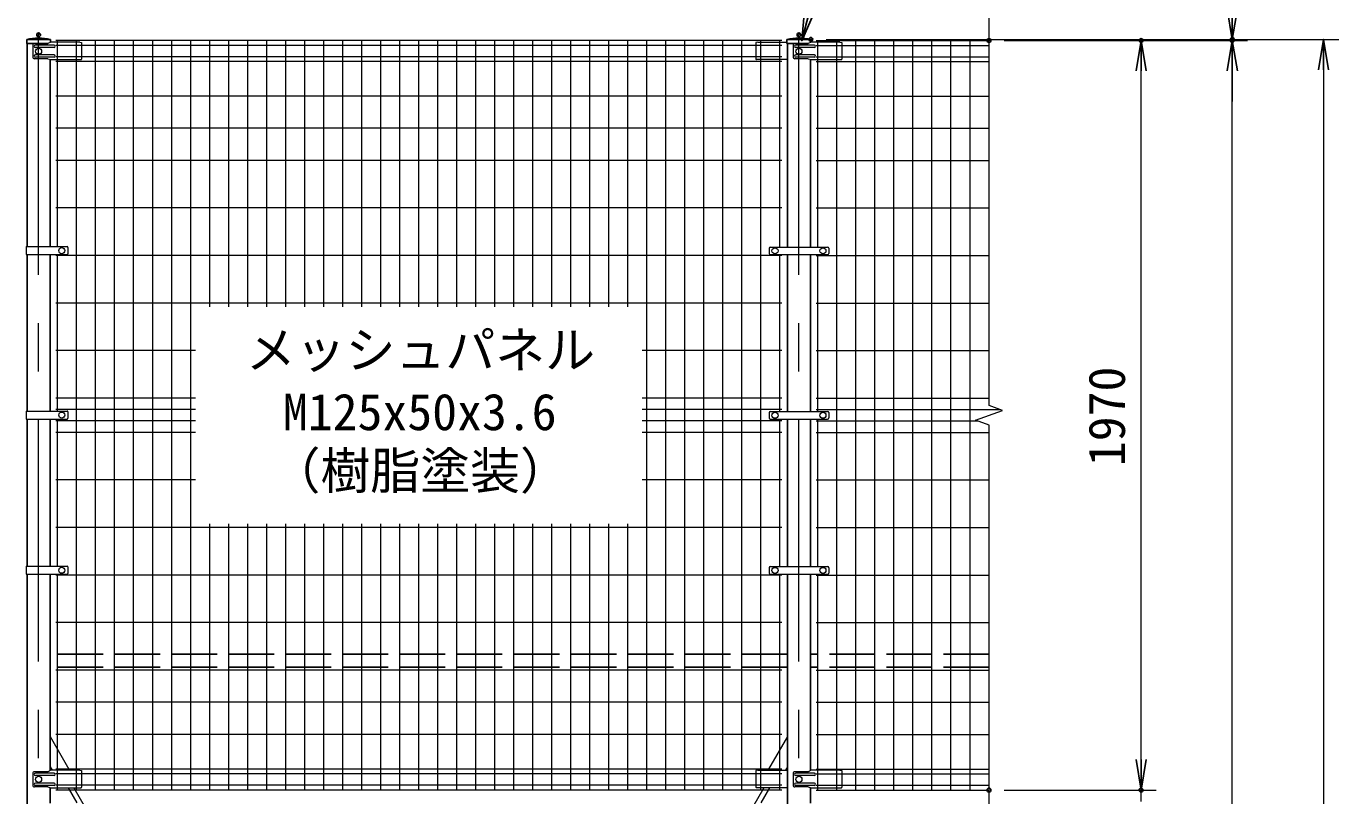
# Model space of a CAD drawing. Units: millimetres, scale not verified. Extents: x -8400 to 8400, y -5940 to 5940.
# Drawn here: x -6313 to -2860, y 1598 to 3620 of the extents above; entities that cross this region are included whole.
import ezdxf
from ezdxf.enums import TextEntityAlignment as Align

# ---------------------------------------------------------------- set-up
doc = ezdxf.new("R2010")
doc.units = ezdxf.units.MM
doc.header["$LTSCALE"] = 20
doc.header["$PDMODE"] = 32
doc.header["$PDSIZE"] = 10
doc.linetypes.add('DASHED', pattern=[7.5, 6, -1.5])
doc.linetypes.add('USER1', pattern=[50.8, 31.75, -6.35, 6.35, -6.35])
for name, color, linetype, lineweight in [('0-3_D-STR1', 1, 'Continuous', 25), ('0-4_D-STR-DIM', 7, 'Continuous', 13), ('0-A_D-STR3', 3, 'Continuous', 13), ('0-B_D-STR2', 7, 'Continuous', 13), ('0-C_D-BMK', 2, 'USER1', 13), ('0-D_D-STR-TXT', 7, 'Continuous', 13)]:
    doc.layers.add(name, color=color, linetype=linetype, lineweight=lineweight)
doc.layers.add('0-5_0', color=7, linetype='Continuous')
doc.layers.add('0-6_Defpoints', color=7, linetype='Continuous')
doc.styles.add('ＭＳ ゴシック', font='')
doc.styles.get('ＭＳ ゴシック').set_extended_font_data('MS Gothic')

# ---------------------------------------------------------------- blocks, each defined once
blk = doc.blocks.new('_Open')
at = {"layer": '0-5_0'}
blk.add_line((-20, 3.333), (0, 0), dxfattribs=at)
blk.add_lwpolyline([(-20, -3.333), (0, 0), (-20, 0)], dxfattribs=at)

msp = doc.modelspace()

# ---------------------------------------------------------------- linework, layer by layer
at = {"layer": '0-3_D-STR1'}
for p, q in [((-6248.93, 3586), (-6311.83, 3586)), ((-6311.83, 3586), (-6311.83, 3575)), ((-6248.93, 3586), (-6311.83, 3586)), ((-6311.83, 3586), (-6311.83, 3575)), ((-6256.4, 3575), (-6311.83, 3575)), ((-6256.4, 3575), (-6311.83, 3575)), ((-6310.63, 3575), (-6310.63, 3041.25)), ((-6248.93, 3578.67), (-6248.93, 3586)), ((-6248.93, 3578.67), (-6248.93, 3586)), ((-4248.93, 3586), (-4311.83, 3586)), ((-4311.83, 3586), (-4311.83, 3575)), ((-4248.93, 3586), (-4311.83, 3586)), ((-4311.83, 3586), (-4311.83, 3575)), ((-4256.4, 3575), (-4311.83, 3575)), ((-4256.4, 3575), (-4311.83, 3575)), ((-4310.63, 3575), (-4310.63, 3040.25)), ((-4248.93, 3578.67), (-4248.93, 3586)), ((-4248.93, 3578.67), (-4248.93, 3586)), ((-6250.13, 3041.25), (-6250.13, 3533.62)), ((-4250.13, 3040.25), (-4250.13, 3533.62)), ((-6310.63, 3020.25), (-6310.63, 2609)), ((-6250.13, 2609), (-6250.13, 3020.25)), ((-4310.63, 3020.25), (-4310.63, 2608)), ((-4250.13, 2608), (-4250.13, 3020.25)), ((-6310.63, 2588), (-6310.63, 2201.25)), ((-6250.13, 2201.25), (-6250.13, 2588)), ((-4310.63, 2588), (-4310.63, 2200.25)), ((-4250.13, 2200.25), (-4250.13, 2588)), ((-6310.63, 2180.25), (-6310.63, 1041.25)), ((-6250.13, 1664.08), (-6250.13, 2180.25)), ((-4310.63, 2180.25), (-4310.63, 1040.25)), ((-4250.13, 1664.08), (-4250.13, 2180.25)), ((-6250.13, 1578.08), (-6250.13, 1619.62)), ((-4250.13, 1578.08), (-4250.13, 1619.62))]:
    msp.add_line(p, q, dxfattribs=at)
at = {"layer": '0-3_D-STR1', "linetype": 'DASHED'}
for p, q in [((-4310.63, 1970), (-6250.13, 1970)), ((-3780.38, 1970), (-4250.13, 1970)), ((-4310.63, 1936), (-6250.13, 1936)), ((-3780.38, 1936), (-4250.13, 1936))]:
    msp.add_line(p, q, dxfattribs=at)
at = {"layer": '0-3_D-STR1'}
for centre in [(-6280.38, 3426.57), (-6280.38, 3426.57), (-4280.38, 3426.57), (-4280.38, 3426.57)]:
    msp.add_arc(centre, 162.5, 78.84081, 101.15919, dxfattribs=at)
at = {"layer": '0-4_D-STR-DIM'}
for p, q in [((-3780.38, 2623.66), (-3780.38, 3646)), ((-4208.93, 3586), (-2860.38, 3586)), ((-4208.93, 3586), (-3100.38, 3586)), ((-3740.38, 3583), (-3340.38, 3583)), ((-3740.38, 3583), (-3100.38, 3583)), ((-3740.38, 3583), (-3100.38, 3583)), ((-3140.38, 3583), (-3140.38, 3586)), ((-3380.38, 1693), (-3380.38, 3503)), ((-3140.38, -2337), (-3140.38, 3503)), ((-3140.38, 3503), (-3140.38, 3423)), ((-2900.38, 3506), (-2900.38, -3037)), ((-3815.62, 2585.18), (-3745.14, 2610.83)), ((-3745.14, 2610.83), (-3780.38, 2623.66)), ((-3780.38, 2572.35), (-3815.62, 2585.18)), ((-3780.38, 1490), (-3780.38, 2572.35)), ((-3380.38, 1693), (-3380.38, 1773)), ((-3780.38, 623.66), (-3780.38, 1646)), ((-3740.38, 1613), (-3340.38, 1613)), ((-3740.38, 1613), (-3340.38, 1613)), ((-3380.38, 1583), (-3380.38, 1613))]:
    msp.add_line(p, q, dxfattribs=at)
at = {"layer": '0-6_Defpoints'}
for p in [(-6280.38, 3598), (-4280.38, 3598), (-4248.93, 3586), (-3140.38, 3586), (-3780.38, 3583), (-3780.38, 3583), (-3380.38, 3583), (-3140.38, 3583), (-3780.38, 1613), (-3380.38, 1613)]:
    msp.add_point(p, dxfattribs=at)
at = {"layer": '0-A_D-STR3'}
for p, q in [((-6295.86, 3570), (-6295.86, 3540)), ((-6256.4, 3575), (-6290.86, 3575)), ((-6239.79, 3571), (-6288.79, 3571)), ((-6239.79, 3571), (-6288.79, 3571)), ((-6239.79, 3565), (-6288.79, 3565)), ((-6239.79, 3565), (-6288.79, 3565)), ((-6248.25, 3579), (-6256.4, 3575)), ((-6248.25, 3579), (-6256.4, 3575)), ((-6172.38, 3579), (-6248.25, 3579)), ((-6172.38, 3579), (-6167.38, 3578)), ((-6167.38, 3578), (-6167.38, 3534.19)), ((-4388.38, 3579), (-4393.38, 3578)), ((-4393.38, 3578), (-4393.38, 3534.19)), ((-4388.38, 3579), (-4312.5, 3579)), ((-4312.5, 3579), (-4311.83, 3578.67)), ((-4295.86, 3570), (-4295.86, 3540)), ((-4256.4, 3575), (-4290.86, 3575)), ((-4239.79, 3571), (-4288.79, 3571)), ((-4239.79, 3565), (-4288.79, 3565)), ((-4248.25, 3579), (-4256.4, 3575)), ((-4248.25, 3579), (-4256.4, 3575)), ((-4172.38, 3579), (-4248.25, 3579)), ((-4172.38, 3579), (-4167.38, 3578)), ((-4167.38, 3578), (-4167.38, 3534.19)), ((-6256.4, 3535), (-6290.86, 3535)), ((-6239.79, 3545), (-6288.79, 3545)), ((-6239.79, 3545), (-6288.79, 3545)), ((-6239.79, 3539), (-6288.79, 3539)), ((-6239.79, 3539), (-6288.79, 3539)), ((-6256.4, 3535), (-6248.17, 3533.19)), ((-6256.4, 3535), (-6248.17, 3533.19)), ((-6256.4, 3535), (-6248.17, 3533.19)), ((-6248.17, 3533.19), (-6168.38, 3533.19)), ((-4312.59, 3533.19), (-4392.38, 3533.19)), ((-4310.63, 3533.6), (-4312.59, 3533.19)), ((-4256.4, 3535), (-4290.86, 3535)), ((-4239.79, 3545), (-4288.79, 3545)), ((-4239.79, 3539), (-4288.79, 3539)), ((-4256.4, 3535), (-4248.17, 3533.19)), ((-4256.4, 3535), (-4248.17, 3533.19)), ((-4256.4, 3535), (-4248.17, 3533.19)), ((-4248.17, 3533.19), (-4168.38, 3533.19)), ((-6312.93, 3041.25), (-6205.38, 3041.25)), ((-6312.93, 3041.25), (-6312.93, 3020.25)), ((-6203.38, 3039.25), (-6203.38, 3022.25)), ((-4355.88, 3040.25), (-4204.88, 3040.25)), ((-6312.93, 3020.25), (-6205.38, 3020.25)), ((-4358.88, 3037.25), (-4358.88, 3023.25)), ((-4355.88, 3020.25), (-4204.88, 3020.25)), ((-4201.88, 3037.25), (-4201.88, 3023.25)), ((-6312.93, 2609), (-6205.38, 2609)), ((-6312.93, 2609), (-6312.93, 2588)), ((-6203.38, 2607), (-6203.38, 2590)), ((-4358.88, 2605), (-4358.88, 2591)), ((-4355.88, 2608), (-4204.88, 2608)), ((-4201.88, 2605), (-4201.88, 2591)), ((-6312.93, 2588), (-6205.38, 2588)), ((-4355.88, 2588), (-4204.88, 2588)), ((-6312.93, 2201.25), (-6205.38, 2201.25)), ((-6312.93, 2201.25), (-6312.93, 2180.25)), ((-6312.93, 2180.25), (-6205.38, 2180.25)), ((-6203.38, 2199.25), (-6203.38, 2182.25)), ((-4358.88, 2197.25), (-4358.88, 2183.25)), ((-4355.88, 2200.25), (-4204.88, 2200.25)), ((-4355.88, 2180.25), (-4204.88, 2180.25)), ((-4201.88, 2197.25), (-4201.88, 2183.25)), ((-6250.13, 1753.62), (-6200.54, 1667.76)), ((-4310.63, 1753.62), (-4360.21, 1667.76)), ((-6256.4, 1661), (-6290.86, 1661)), ((-6248.25, 1665), (-6256.4, 1661)), ((-6248.25, 1665), (-6256.4, 1661)), ((-6250.13, 1673.63), (-6245.14, 1665)), ((-6172.38, 1665), (-6248.25, 1665)), ((-6200.54, 1667.76), (-6205.32, 1665)), ((-6172.38, 1665), (-6167.38, 1664)), ((-6167.38, 1664), (-6167.38, 1620.19)), ((-4388.38, 1665), (-4393.38, 1664)), ((-4393.38, 1664), (-4393.38, 1620.19)), ((-4388.38, 1665), (-4312.5, 1665)), ((-4360.21, 1667.76), (-4355.44, 1665)), ((-4310.63, 1673.63), (-4315.61, 1665)), ((-4312.5, 1665), (-4310.63, 1664.08)), ((-4256.4, 1661), (-4290.86, 1661)), ((-4248.25, 1665), (-4256.4, 1661)), ((-4248.25, 1665), (-4256.4, 1661)), ((-4172.38, 1665), (-4248.25, 1665)), ((-4172.38, 1665), (-4167.38, 1664)), ((-4167.38, 1664), (-4167.38, 1620.19)), ((-6295.86, 1656), (-6295.86, 1626)), ((-6239.79, 1657), (-6288.79, 1657)), ((-6239.79, 1657), (-6288.79, 1657)), ((-6239.79, 1651), (-6288.79, 1651)), ((-6239.79, 1651), (-6288.79, 1651)), ((-6239.79, 1631), (-6288.79, 1631)), ((-6239.79, 1631), (-6288.79, 1631)), ((-6239.79, 1625), (-6288.79, 1625)), ((-6239.79, 1625), (-6288.79, 1625)), ((-4295.86, 1656), (-4295.86, 1626)), ((-4239.79, 1657), (-4288.79, 1657)), ((-4239.79, 1657), (-4288.79, 1657)), ((-4239.79, 1651), (-4288.79, 1651)), ((-4239.79, 1651), (-4288.79, 1651)), ((-4239.79, 1631), (-4288.79, 1631)), ((-4239.79, 1631), (-4288.79, 1631)), ((-4239.79, 1625), (-4288.79, 1625)), ((-4239.79, 1625), (-4288.79, 1625)), ((-6256.4, 1621), (-6290.86, 1621)), ((-6256.4, 1621), (-6248.17, 1619.19)), ((-6256.4, 1621), (-6248.17, 1619.19)), ((-6256.4, 1621), (-6248.17, 1619.19)), ((-6248.17, 1619.19), (-6168.38, 1619.19)), ((-6203.09, 1619.19), (-6179.88, 1579)), ((-6188.08, 1619.19), (-4846.38, -703.97)), ((-4372.68, 1619.19), (-5714.38, -703.97)), ((-4312.59, 1619.19), (-4392.38, 1619.19)), ((-4357.66, 1619.19), (-4380.87, 1579)), ((-4310.63, 1619.6), (-4312.59, 1619.19)), ((-4256.4, 1621), (-4290.86, 1621)), ((-4256.4, 1621), (-4248.17, 1619.19)), ((-4256.4, 1621), (-4248.17, 1619.19)), ((-4256.4, 1621), (-4248.17, 1619.19)), ((-4248.17, 1619.19), (-4168.38, 1619.19))]:
    msp.add_line(p, q, dxfattribs=at)
for centre in [(-6280.38, 3555), (-4280.38, 3555), (-4280.38, 3555), (-6219.38, 3030.75), (-4343.38, 3030.25), (-4217.38, 3030.25), (-6219.38, 2598.5), (-4343.38, 2598), (-4217.38, 2598), (-6219.38, 2190.75), (-4343.38, 2190.25), (-4217.38, 2190.25), (-6280.38, 1641), (-4280.38, 1641)]:
    msp.add_circle(centre, 8, dxfattribs=at)
for centre, radius, start, end in [((-6290.86, 3570), 5, 90, 180), ((-6288.79, 3568), 3, 90, 270), ((-6239.79, 3568), 3, 270, 90), ((-4290.86, 3570), 5, 90, 180), ((-4288.79, 3568), 3, 90, 270), ((-4239.79, 3568), 3, 270, 90), ((-6290.86, 3540), 5, 180, 270), ((-6288.79, 3542), 3, 90, 270), ((-6239.79, 3542), 3, 270, 90), ((-6168.38, 3534.19), 1, 270, 0), ((-4392.38, 3534.19), 1, 180, 270), ((-4290.86, 3540), 5, 180, 270), ((-4288.79, 3542), 3, 90, 270), ((-4239.79, 3542), 3, 270, 90), ((-4168.38, 3534.19), 1, 270, 0), ((-6205.38, 3039.25), 2, 0, 90), ((-4355.88, 3037.25), 3, 90, 180), ((-4204.88, 3037.25), 3, 0, 90), ((-6205.38, 3022.25), 2, 270, 0), ((-4355.88, 3023.25), 3, 180, 270), ((-4204.88, 3023.25), 3, 270, 0), ((-6205.38, 2607), 2, 0, 90), ((-6205.38, 2590), 2, 270, 0), ((-4355.88, 2605), 3, 90, 180), ((-4355.88, 2591), 3, 180, 270), ((-4204.88, 2605), 3, 0, 90), ((-4204.88, 2591), 3, 270, 0), ((-6205.38, 2199.25), 2, 0, 90), ((-6205.38, 2182.25), 2, 270, 0), ((-4355.88, 2197.25), 3, 90, 180), ((-4355.88, 2183.25), 3, 180, 270), ((-4204.88, 2197.25), 3, 0, 90), ((-4204.88, 2183.25), 3, 270, 0), ((-6290.86, 1656), 5, 90, 180), ((-4290.86, 1656), 5, 90, 180), ((-6290.86, 1626), 5, 180, 270), ((-6288.79, 1654), 3, 90, 270), ((-6288.79, 1628), 3, 90, 270), ((-6239.79, 1654), 3, 270, 90), ((-6239.79, 1628), 3, 270, 90), ((-4290.86, 1626), 5, 180, 270), ((-4288.79, 1654), 3, 90, 270), ((-4288.79, 1628), 3, 90, 270), ((-4239.79, 1654), 3, 270, 90), ((-4239.79, 1654), 3, 270, 90), ((-4239.79, 1628), 3, 270, 90), ((-4239.79, 1628), 3, 270, 90), ((-6168.38, 1620.19), 1, 270, 0), ((-4392.38, 1620.19), 1, 180, 270), ((-4168.38, 1620.19), 1, 270, 0)]:
    msp.add_arc(centre, radius, start, end, dxfattribs=at)
at = {"layer": '0-B_D-STR2'}
for p, q in [((-4325.38, 3583), (-6235.38, 3583)), ((-4325.38, 3569.9), (-6235.38, 3569.9)), ((-6230.38, 3041.25), (-6230.38, 3583)), ((-6180.38, 1613), (-6180.38, 3583)), ((-6130.38, 1613), (-6130.38, 3583)), ((-6080.38, 1613), (-6080.38, 3583)), ((-6030.38, 1613), (-6030.38, 3583)), ((-5980.38, 1613), (-5980.38, 3583)), ((-5930.38, 1613), (-5930.38, 3583)), ((-5880.38, 1613), (-5880.38, 3583)), ((-5830.38, 2883), (-5830.38, 3583)), ((-5780.38, 2883), (-5780.38, 3583)), ((-5730.38, 2883), (-5730.38, 3583)), ((-5680.38, 2883), (-5680.38, 3583)), ((-5630.38, 2883), (-5630.38, 3583)), ((-5580.38, 2883), (-5580.38, 3583)), ((-5530.38, 2883), (-5530.38, 3583)), ((-5480.38, 2883), (-5480.38, 3583)), ((-5430.38, 2883), (-5430.38, 3583)), ((-5380.38, 2883), (-5380.38, 3583)), ((-5330.38, 2883), (-5330.38, 3583)), ((-5280.38, 2883), (-5280.38, 3583)), ((-5230.38, 2883), (-5230.38, 3583)), ((-5180.38, 2883), (-5180.38, 3583)), ((-5130.38, 2883), (-5130.38, 3583)), ((-5080.38, 2883), (-5080.38, 3583)), ((-5030.38, 2883), (-5030.38, 3583)), ((-4980.38, 2883), (-4980.38, 3583)), ((-4930.38, 2883), (-4930.38, 3583)), ((-4880.38, 2883), (-4880.38, 3583)), ((-4830.38, 2883), (-4830.38, 3583)), ((-4780.38, 2883), (-4780.38, 3583)), ((-4730.38, 2883), (-4730.38, 3583)), ((-4680.38, 1613), (-4680.38, 3583)), ((-4630.38, 1613), (-4630.38, 3583)), ((-4580.38, 1613), (-4580.38, 3583)), ((-4530.38, 1613), (-4530.38, 3583)), ((-4480.38, 1613), (-4480.38, 3583)), ((-4430.38, 1613), (-4430.38, 3583)), ((-4380.38, 1613), (-4380.38, 3583)), ((-4330.38, 3040.25), (-4330.38, 3583)), ((-4235.38, 3583), (-3780.38, 3583)), ((-4235.38, 3569.9), (-3780.38, 3569.9)), ((-4230.38, 3040.25), (-4230.38, 3583)), ((-4180.38, 1613), (-4180.38, 3583)), ((-4130.38, 1613), (-4130.38, 3583)), ((-4080.38, 1613), (-4080.38, 3583)), ((-4030.38, 1613), (-4030.38, 3583)), ((-3980.38, 1613), (-3980.38, 3583)), ((-3930.38, 1613), (-3930.38, 3583)), ((-3880.38, 1613), (-3880.38, 3583)), ((-3830.38, 1613), (-3830.38, 3583)), ((-4325.38, 3540.1), (-6235.38, 3540.1)), ((-4325.38, 3528.25), (-6235.38, 3528.25)), ((-4235.38, 3540.1), (-3780.38, 3540.1)), ((-4235.38, 3528.25), (-3780.38, 3528.25)), ((-4325.38, 3437), (-6235.38, 3437)), ((-4235.38, 3437), (-3780.38, 3437)), ((-4325.38, 3352.5), (-6235.38, 3352.5)), ((-4235.38, 3352.5), (-3780.38, 3352.5)), ((-4325.38, 3268), (-6235.38, 3268)), ((-4235.38, 3268), (-3780.38, 3268)), ((-4325.38, 3143), (-6235.38, 3143)), ((-4235.38, 3143), (-3780.38, 3143)), ((-4325.38, 3018), (-6235.38, 3018)), ((-6230.38, 2609), (-6230.38, 3020.25)), ((-4330.38, 2608), (-4330.38, 3020.25)), ((-4235.38, 3018), (-3780.38, 3018)), ((-4230.38, 2608), (-4230.38, 3020.25)), ((-4325.38, 2893), (-6235.38, 2893)), ((-5867.88, 2893), (-6235.38, 2893)), ((-4235.38, 2893), (-3780.38, 2893)), ((-5867.88, 2768), (-6235.38, 2768)), ((-4325.38, 2768), (-4692.88, 2768)), ((-4235.38, 2768), (-3780.38, 2768)), ((-5867.88, 2643), (-6235.38, 2643)), ((-4325.38, 2643), (-4692.88, 2643)), ((-4235.38, 2643), (-3780.38, 2643)), ((-5867.88, 2613), (-6235.38, 2613)), ((-4325.38, 2613), (-4692.88, 2613)), ((-4235.38, 2613), (-3751.11, 2613)), ((-5867.88, 2583), (-6235.38, 2583)), ((-6230.38, 2201.25), (-6230.38, 2588)), ((-4325.38, 2583), (-4692.88, 2583)), ((-4330.38, 2200.25), (-4330.38, 2588)), ((-4235.38, 2583), (-3809.64, 2583)), ((-4230.38, 2200.25), (-4230.38, 2588)), ((-5867.88, 2553), (-6235.38, 2553)), ((-4325.38, 2553), (-4692.88, 2553)), ((-4235.38, 2553), (-3780.38, 2553)), ((-5867.88, 2428), (-6235.38, 2428)), ((-4325.38, 2428), (-4692.88, 2428)), ((-4235.38, 2428), (-3780.38, 2428)), ((-4325.38, 2303), (-6235.38, 2303)), ((-5830.38, 1613), (-5830.38, 2313)), ((-5780.38, 1613), (-5780.38, 2313)), ((-5730.38, 1613), (-5730.38, 2313)), ((-5680.38, 1613), (-5680.38, 2313)), ((-5630.38, 1613), (-5630.38, 2313)), ((-5580.38, 1613), (-5580.38, 2313)), ((-5530.38, 1613), (-5530.38, 2313)), ((-5480.38, 1613), (-5480.38, 2313)), ((-5430.38, 1613), (-5430.38, 2313)), ((-5380.38, 1613), (-5380.38, 2313)), ((-5330.38, 1613), (-5330.38, 2313)), ((-5280.38, 1613), (-5280.38, 2313)), ((-5230.38, 1613), (-5230.38, 2313)), ((-5180.38, 1613), (-5180.38, 2313)), ((-5130.38, 1613), (-5130.38, 2313)), ((-5080.38, 1613), (-5080.38, 2313)), ((-5030.38, 1613), (-5030.38, 2313)), ((-4980.38, 1613), (-4980.38, 2313)), ((-4930.38, 1613), (-4930.38, 2313)), ((-4880.38, 1613), (-4880.38, 2313)), ((-4830.38, 1613), (-4830.38, 2313)), ((-4780.38, 1613), (-4780.38, 2313)), ((-4730.38, 1613), (-4730.38, 2313)), ((-4235.38, 2303), (-3780.38, 2303)), ((-4325.38, 2178), (-6235.38, 2178)), ((-6230.38, 1613), (-6230.38, 2180.25)), ((-4330.38, 1613), (-4330.38, 2180.25)), ((-4235.38, 2178), (-3780.38, 2178)), ((-4230.38, 1613), (-4230.38, 2180.25)), ((-4325.38, 2053), (-6235.38, 2053)), ((-4235.38, 2053), (-3780.38, 2053)), ((-4325.38, 1928), (-6235.38, 1928)), ((-4235.38, 1928), (-3780.38, 1928)), ((-4325.38, 1843.5), (-6235.38, 1843.5)), ((-4235.38, 1843.5), (-3780.38, 1843.5)), ((-4325.38, 1759), (-6235.38, 1759)), ((-4235.38, 1759), (-3780.38, 1759)), ((-4325.38, 1667.76), (-6235.38, 1667.76)), ((-4235.38, 1667.76), (-3780.38, 1667.76)), ((-4325.38, 1655.9), (-6235.38, 1655.9)), ((-4325.38, 1626.1), (-6235.38, 1626.1)), ((-4235.38, 1655.9), (-3780.38, 1655.9)), ((-4235.38, 1626.1), (-3780.38, 1626.1)), ((-4325.38, 1613), (-6235.38, 1613)), ((-4235.38, 1613), (-3780.38, 1613))]:
    msp.add_line(p, q, dxfattribs=at)
at = {"layer": '0-C_D-BMK'}
for p, q in [((-6280.38, -3129), (-6280.38, 3598)), ((-4280.38, -3129), (-4280.38, 3598))]:
    msp.add_line(p, q, dxfattribs=at)
at = {"layer": '0-D_D-STR-TXT'}
msp.add_lwpolyline([(-3098.02, 3989.46), (-4167.38, 3989.46), (-4272.32, 3584.27)], dxfattribs=at)

# ---------------------------------------------------------------- block references
at = {"layer": '0-4_D-STR-DIM', "xscale": 4, "yscale": 4}
for p, rotation in [((-3140.38, 3586), 270), ((-3380.38, 3583), 90), ((-3140.38, 3583), 90), ((-3140.38, 3583), 90), ((-2900.38, 3586), 90), ((-3380.38, 1613), 270), ((-3380.38, 1613), 270)]:
    msp.add_blockref('_Open', p, dxfattribs=dict(at, rotation=rotation))
at = {"layer": '0-D_D-STR-TXT', "xscale": 4, "yscale": 4, "rotation": 255.47953}
msp.add_blockref('_Open', (-4272.83, 3582.34), dxfattribs=at)

# ---------------------------------------------------------------- texts
at = {"layer": '0-4_D-STR-DIM', "style": 'ＭＳ ゴシック'}
msp.add_text('1970', height=96.19, rotation=90, dxfattribs=at).set_placement((-3393.87, 2464.2), align=Align.BOTTOM_LEFT)
at = {"layer": '0-D_D-STR-TXT', "style": 'ＭＳ ゴシック'}
for s, p in [('メッシュパネル', (-5735.2, 2692.8)), ('M125x50x3.6', (-5637.74, 2530.01)), ('（樹脂塗装）', (-5670.23, 2375.34))]:
    msp.add_text(s, height=96.19, dxfattribs=at).set_placement(p, align=Align.BOTTOM_LEFT)

doc.saveas('drawing.dxf')
